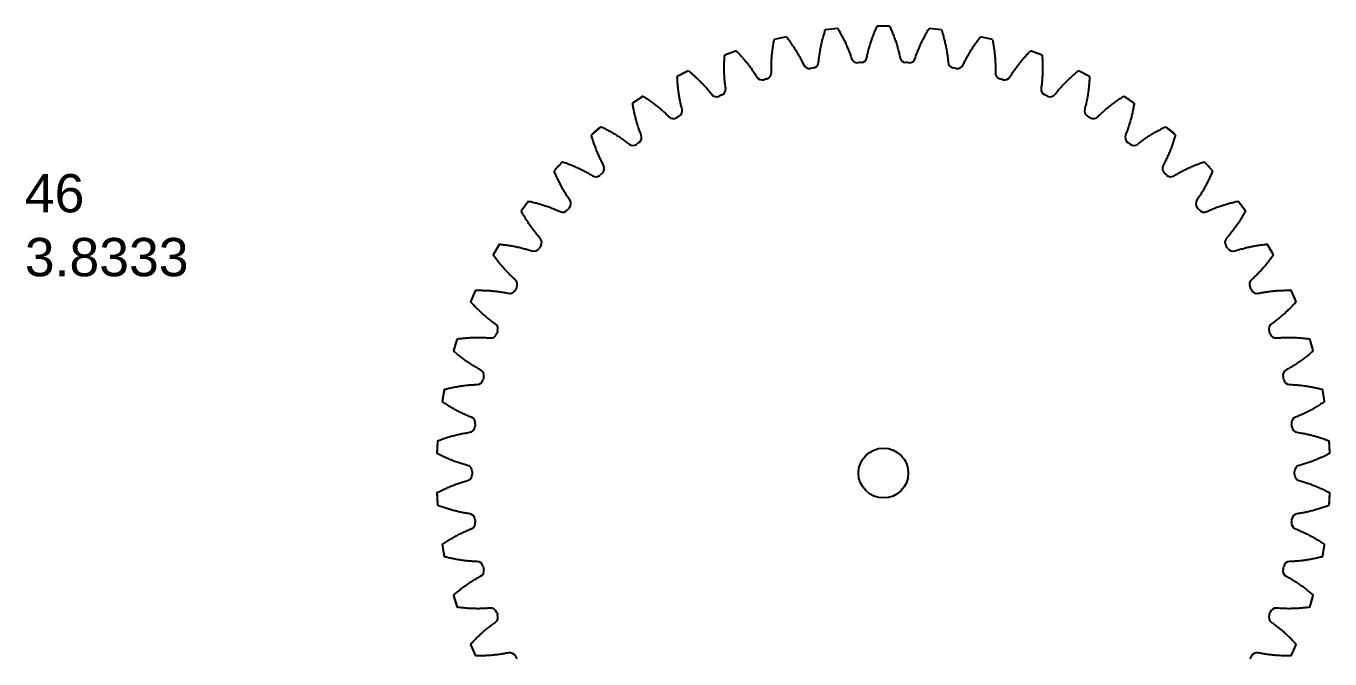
# Model space of a CAD drawing. Header units: inches. Extents: x 0.9 to 97.5, y -1.2 to 16.7.
# Drawn here: x 39.93 to 46.74, y 2.34 to 5.64 of the extents above; entities that cross this region are included whole.
import ezdxf

# ---------------------------------------------------------------- set-up
doc = ezdxf.new("R2010")
doc.units = ezdxf.units.IN
doc.header["$MEASUREMENT"] = 0
doc.styles.get("Standard").update_dxf_attribs({"font": 'arial.ttf'})

msp = doc.modelspace()

# ---------------------------------------------------------------- linework, layer by layer
at = {"color": 7, "linetype": 'Continuous'}
for p, q in [((43.901, 5.5834), (43.8378, 5.5684)), ((44.1689, 5.6268), (44.1043, 5.6192)), ((44.7106, 5.6192), (44.646, 5.6268)), ((44.9771, 5.5684), (44.9139, 5.5834)), ((43.64, 5.5092), (43.579, 5.487)), ((45.236, 5.487), (45.1749, 5.5092)), ((43.3894, 5.4052), (43.3313, 5.376)), ((45.4836, 5.376), (45.4255, 5.4052)), ((43.1526, 5.2728), (43.0983, 5.2371)), ((45.7167, 5.2371), (45.6624, 5.2728)), ((42.9327, 5.1138), (42.8829, 5.0721)), ((45.9321, 5.0721), (45.8823, 5.1138)), ((42.7327, 4.9304), (42.6881, 4.8831)), ((46.1268, 4.8831), (46.0822, 4.9304)), ((42.5554, 4.725), (42.5166, 4.6729)), ((46.2983, 4.6729), (46.2595, 4.725)), ((42.4032, 4.5004), (42.3707, 4.4441)), ((46.4442, 4.4441), (46.4117, 4.5004)), ((42.278, 4.2596), (42.2523, 4.1999)), ((46.5626, 4.1999), (46.5369, 4.2596)), ((42.1817, 4.006), (42.1631, 3.9437)), ((46.6519, 3.9437), (46.6332, 4.006)), ((42.1154, 3.7428), (42.1042, 3.6788)), ((46.7108, 3.6788), (46.6995, 3.7428)), ((42.0802, 3.4738), (42.0764, 3.4089)), ((46.7385, 3.4089), (46.7347, 3.4738)), ((42.0764, 3.2025), (42.0802, 3.1376)), ((46.7347, 3.1376), (46.7385, 3.2025)), ((42.1042, 2.9326), (42.1154, 2.8685)), ((46.6995, 2.8685), (46.7108, 2.9326)), ((42.1631, 2.6677), (42.1817, 2.6054)), ((46.6332, 2.6054), (46.6519, 2.6677)), ((42.2523, 2.4114), (42.278, 2.3518)), ((46.5369, 2.3518), (46.5626, 2.4114))]:
    msp.add_line(p, q, dxfattribs=at)
msp.add_circle((44.4075, 3.3057), 0.13)
for centre, radius, start, end in [((44.4075, 3.3057), 2.3333, 102.53535, 104.13132), ((44.4075, 3.3057), 2.3333, 95.86868, 97.46465), ((44.4075, 3.3057), 2.3333, 89.20202, 90.79798), ((44.4075, 3.3057), 2.3333, 82.53535, 84.13132), ((44.4075, 3.3057), 2.3333, 75.86868, 77.46465), ((44.4075, 3.3057), 2.3333, 109.20202, 110.79798), ((44.0372, 5.4525), 0.0325, 279.78662, 355.24732), ((44.2727, 5.48), 0.0325, 198.08602, 273.54672), ((44.4075, 3.3057), 2.146, 93.11995, 93.54672), ((44.2889, 5.481), 0.0325, 273.11995, 348.58065), ((44.526, 5.481), 0.0325, 191.41935, 266.88005), ((44.4075, 3.3057), 2.146, 86.45328, 86.88005), ((44.5422, 5.48), 0.0325, 266.45328, 341.91398), ((44.7778, 5.4525), 0.0325, 184.75268, 260.21338), ((44.4075, 3.3057), 2.3333, 69.20202, 70.79798), ((44.4075, 3.3057), 2.3333, 115.86868, 117.46465), ((43.7904, 5.395), 0.0325, 286.45328, 1.91398), ((44.0212, 5.4497), 0.0325, 204.75268, 280.21338), ((44.4075, 3.3057), 2.146, 99.78662, 100.21338), ((44.4075, 3.3057), 2.146, 79.78662, 80.21338), ((44.7937, 5.4497), 0.0325, 259.78662, 335.24732), ((45.0245, 5.395), 0.0325, 178.08602, 253.54672), ((44.4075, 3.3057), 2.3333, 62.53535, 64.13132), ((43.5521, 5.3092), 0.0325, 293.11995, 8.58065), ((43.7749, 5.3903), 0.0325, 211.41935, 286.88005), ((44.4075, 3.3057), 2.146, 106.45328, 106.88005), ((44.4075, 3.3057), 2.146, 73.11995, 73.54672), ((45.04, 5.3903), 0.0325, 253.11995, 328.58065), ((45.2629, 5.3092), 0.0325, 171.41935, 246.88005), ((44.4075, 3.3057), 2.3333, 122.53535, 124.13132), ((43.5372, 5.3028), 0.0325, 218.08602, 293.54672), ((44.4075, 3.3057), 2.146, 113.11995, 113.54672), ((44.4075, 3.3057), 2.146, 66.45328, 66.88005), ((45.2778, 5.3028), 0.0325, 246.45328, 321.91398), ((44.4075, 3.3057), 2.3333, 55.86868, 57.46465), ((43.3252, 5.1964), 0.0325, 299.78662, 15.24732), ((45.4897, 5.1964), 0.0325, 164.75268, 240.21338), ((44.4075, 3.3057), 2.3333, 129.20202, 130.79798), ((43.3112, 5.1883), 0.0325, 224.75268, 300.21338), ((44.4075, 3.3057), 2.146, 119.78662, 120.21338), ((44.4075, 3.3057), 2.146, 59.78662, 60.21338), ((45.5037, 5.1883), 0.0325, 239.78662, 315.24732), ((44.4075, 3.3057), 2.3333, 49.20202, 50.79798), ((43.1131, 5.0579), 0.0325, 306.45328, 21.91398), ((45.7019, 5.0579), 0.0325, 158.08602, 233.54672), ((43.1001, 5.0483), 0.0325, 231.41935, 306.88005), ((44.4075, 3.3057), 2.146, 126.45328, 126.88005), ((44.4075, 3.3057), 2.146, 53.11995, 53.54672), ((45.7149, 5.0483), 0.0325, 233.11995, 308.58065), ((44.4075, 3.3057), 2.3333, 135.86868, 137.46465), ((42.9184, 4.8958), 0.0325, 313.11995, 28.58065), ((45.8965, 4.8958), 0.0325, 151.41935, 226.88005), ((44.4075, 3.3057), 2.3333, 42.53535, 44.13132), ((42.9066, 4.8847), 0.0325, 238.08602, 313.54672), ((44.4075, 3.3057), 2.146, 133.11995, 133.54672), ((44.4075, 3.3057), 2.146, 46.45328, 46.88005), ((45.9083, 4.8847), 0.0325, 226.45328, 301.91398), ((44.4075, 3.3057), 2.3333, 142.53535, 144.13132), ((42.7439, 4.7122), 0.0325, 319.78662, 35.24732), ((46.0711, 4.7122), 0.0325, 144.75268, 220.21338), ((44.4075, 3.3057), 2.3333, 35.86868, 37.46465), ((42.7334, 4.6998), 0.0325, 244.75268, 320.21338), ((44.4075, 3.3057), 2.146, 139.78662, 140.21338), ((44.4075, 3.3057), 2.146, 39.78662, 40.21338), ((46.0815, 4.6998), 0.0325, 219.78662, 295.24732), ((44.4075, 3.3057), 2.3333, 149.20202, 150.79798), ((42.5918, 4.5096), 0.0325, 326.45328, 41.91398), ((46.2231, 4.5096), 0.0325, 138.08602, 213.54672), ((44.4075, 3.3057), 2.3333, 29.20202, 30.79798), ((42.5829, 4.496), 0.0325, 251.41935, 326.88005), ((44.4075, 3.3057), 2.146, 146.45328, 146.88005), ((44.4075, 3.3057), 2.146, 33.11995, 33.54672), ((46.232, 4.496), 0.0325, 213.11995, 288.58065), ((42.4643, 4.2906), 0.0325, 333.11995, 48.58065), ((46.3506, 4.2906), 0.0325, 131.41935, 206.88005), ((44.4075, 3.3057), 2.3333, 155.86868, 157.46465), ((42.4571, 4.2761), 0.0325, 258.08602, 333.54672), ((44.4075, 3.3057), 2.146, 153.11995, 153.54672), ((44.4075, 3.3057), 2.146, 26.45328, 26.88005), ((46.3579, 4.2761), 0.0325, 206.45328, 281.91398), ((44.4075, 3.3057), 2.3333, 22.53535, 24.13132), ((42.3631, 4.0584), 0.0325, 339.78662, 55.24732), ((46.4518, 4.0584), 0.0325, 124.75268, 200.21338), ((42.3576, 4.0432), 0.0325, 264.75268, 340.21338), ((44.4075, 3.3057), 2.146, 159.78662, 160.21338), ((44.4075, 3.3057), 2.146, 19.78662, 20.21338), ((46.4573, 4.0432), 0.0325, 199.78662, 275.24732), ((44.4075, 3.3057), 2.3333, 162.53535, 164.13132), ((44.4075, 3.3057), 2.3333, 15.86868, 17.46465), ((42.2896, 3.816), 0.0325, 346.45328, 61.91398), ((46.5254, 3.816), 0.0325, 118.08602, 193.54672), ((42.2858, 3.8002), 0.0325, 271.41935, 346.88005), ((44.4075, 3.3057), 2.146, 166.45328, 166.88005), ((44.4075, 3.3057), 2.146, 13.11995, 13.54672), ((46.5291, 3.8002), 0.0325, 193.11995, 268.58065), ((44.4075, 3.3057), 2.3333, 169.20202, 170.79798), ((44.4075, 3.3057), 2.3333, 9.20202, 10.79798), ((42.2428, 3.5505), 0.0325, 278.08602, 353.54672), ((42.2447, 3.5667), 0.0325, 353.11995, 68.58065), ((44.4075, 3.3057), 2.146, 173.11995, 173.54672), ((46.5703, 3.5667), 0.0325, 111.41935, 186.88005), ((44.4075, 3.3057), 2.146, 6.45328, 6.88005), ((46.5722, 3.5505), 0.0325, 186.45328, 261.91398), ((44.4075, 3.3057), 2.3333, 175.86868, 177.46465), ((44.4075, 3.3057), 2.3333, 2.53535, 4.13132), ((42.229, 3.3138), 0.0325, 359.78662, 75.24732), ((46.5859, 3.3138), 0.0325, 104.75268, 180.21338), ((42.229, 3.2976), 0.0325, 284.75268, 0.21338), ((44.4075, 3.3057), 2.146, 179.78662, 180.21338), ((44.4075, 3.3057), 2.146, 359.78662, 0.21338), ((46.5859, 3.2976), 0.0325, 179.78662, 255.24732), ((44.4075, 3.3057), 2.3333, 182.53535, 184.13132), ((44.4075, 3.3057), 2.3333, 355.86868, 357.46465), ((42.2428, 3.0608), 0.0325, 6.45328, 81.91398), ((44.4075, 3.3057), 2.146, 186.45328, 186.88005), ((44.4075, 3.3057), 2.146, 353.11995, 353.54672), ((46.5722, 3.0608), 0.0325, 98.08602, 173.54672), ((42.2447, 3.0447), 0.0325, 291.41935, 6.88005), ((46.5703, 3.0447), 0.0325, 173.11995, 248.58065), ((44.4075, 3.3057), 2.3333, 189.20202, 190.79798), ((44.4075, 3.3057), 2.3333, 349.20202, 350.79798), ((42.2858, 2.8112), 0.0325, 13.11995, 88.58065), ((42.2896, 2.7954), 0.0325, 298.08602, 13.54672), ((44.4075, 3.3057), 2.146, 193.11995, 193.54672), ((46.5254, 2.7954), 0.0325, 166.45328, 241.91398), ((44.4075, 3.3057), 2.146, 346.45328, 346.88005), ((46.5291, 2.8112), 0.0325, 91.41935, 166.88005), ((44.4075, 3.3057), 2.3333, 195.86868, 197.46465), ((44.4075, 3.3057), 2.3333, 342.53535, 344.13132), ((42.3576, 2.5682), 0.0325, 19.78662, 95.24732), ((46.4573, 2.5682), 0.0325, 84.75268, 160.21338), ((42.3631, 2.553), 0.0325, 304.75268, 20.21338), ((44.4075, 3.3057), 2.146, 199.78662, 200.21338), ((46.4518, 2.553), 0.0325, 159.78662, 235.24732), ((44.4075, 3.3057), 2.146, 339.78662, 340.21338), ((44.4075, 3.3057), 2.3333, 202.53535, 204.13132), ((44.4075, 3.3057), 2.3333, 335.86868, 337.46465), ((42.4571, 2.3352), 0.0325, 26.45328, 101.91398), ((44.4075, 3.3057), 2.146, 206.45328, 206.88005), ((44.4075, 3.3057), 2.146, 333.11995, 333.54672), ((46.3579, 2.3352), 0.0325, 78.08602, 153.54672)]:
    msp.add_arc(centre, radius, start, end, dxfattribs=at)
for points, start_tangent, end_tangent in [([(43.901, 5.5834), (43.9148, 5.5651)], (0.00697, -0.009078), (0.006767, -0.009231)), ([(44.0696, 5.4498), (44.0707, 5.4618), (44.0734, 5.4847), (44.0768, 5.5075), (44.081, 5.5302), (44.0859, 5.5527), (44.0915, 5.575), (44.0977, 5.5973)], (0.006233, 0.074975), (0.021045, 0.072231)), ([(44.0977, 5.5973), (44.1043, 5.6192)], (0.003201, 0.010988), (0.003444, 0.010914)), ([(44.1689, 5.6268), (44.1804, 5.607)], (0.005869, -0.009826), (0.005649, -0.009954)), ([(44.1804, 5.607), (44.1916, 5.5867), (44.2022, 5.5663), (44.2122, 5.5455), (44.2214, 5.5244), (44.23, 5.503), (44.2379, 5.4814), (44.2418, 5.4699)], (0.037135, -0.065431), (0.023356, -0.071516)), ([(44.3208, 5.4745), (44.3233, 5.4864), (44.3286, 5.5088), (44.3346, 5.531), (44.3414, 5.553), (44.3489, 5.5748), (44.3571, 5.5963), (44.3658, 5.6178)], (0.014895, 0.073744), (0.029288, 0.0693)), ([(44.3658, 5.6178), (44.375, 5.6388)], (0.004455, 0.010542), (0.004688, 0.01044)), ([(44.44, 5.6388), (44.4491, 5.6178)], (0.004688, -0.01044), (0.004455, -0.010542)), ([(44.4491, 5.6178), (44.4579, 5.5963), (44.466, 5.5748), (44.4735, 5.553), (44.4803, 5.531), (44.4863, 5.5088), (44.4917, 5.4864), (44.4942, 5.4745)], (0.029288, -0.0693), (0.014895, -0.073744)), ([(44.5731, 5.4699), (44.577, 5.4814), (44.5849, 5.503), (44.5935, 5.5244), (44.6028, 5.5455), (44.6127, 5.5663), (44.6233, 5.5867), (44.6345, 5.607)], (0.023356, 0.071516), (0.037135, 0.065431)), ([(44.6345, 5.607), (44.646, 5.6268)], (0.005649, 0.009954), (0.005869, 0.009826)), ([(44.7106, 5.6192), (44.7172, 5.5973)], (0.003444, -0.010914), (0.003201, -0.010988)), ([(44.7172, 5.5973), (44.7235, 5.575), (44.729, 5.5527), (44.734, 5.5302), (44.7381, 5.5075), (44.7416, 5.4847), (44.7443, 5.4618), (44.7454, 5.4498)], (0.021045, -0.072231), (0.006233, -0.074975)), ([(44.9002, 5.5651), (44.9139, 5.5834)], (0.006767, 0.009231), (0.00697, 0.009078)), ([(43.8229, 5.3961), (43.8226, 5.4082), (43.8227, 5.4312), (43.8234, 5.4542), (43.8249, 5.4772), (43.8272, 5.5001), (43.8302, 5.523), (43.8337, 5.5459)], (-0.002513, 0.075191), (0.012517, 0.074186)), ([(43.8337, 5.5459), (43.8378, 5.5684)], (0.001904, 0.011286), (0.002154, 0.01124)), ([(43.9148, 5.5651), (43.9283, 5.5462), (43.9411, 5.5271), (43.9535, 5.5077), (43.9651, 5.4878), (43.9761, 5.4676), (43.9865, 5.447), (43.9917, 5.4361)], (0.04448, -0.060677), (0.0315, -0.068321)), ([(44.8233, 5.4361), (44.8284, 5.447), (44.8388, 5.4676), (44.8498, 5.4878), (44.8615, 5.5077), (44.8738, 5.5271), (44.8867, 5.5462), (44.9002, 5.5651)], (0.0315, 0.068321), (0.04448, 0.060677)), ([(44.9771, 5.5684), (44.9812, 5.5459)], (0.002154, -0.01124), (0.001904, -0.011286)), ([(44.9812, 5.5459), (44.9848, 5.523), (44.9877, 5.5001), (44.99, 5.4772), (44.9915, 5.4542), (44.9923, 5.4312), (44.9923, 5.4082), (44.992, 5.3961)], (0.012517, -0.074186), (-0.002513, -0.075191)), ([(43.5842, 5.3141), (43.5825, 5.3261), (43.5798, 5.3489), (43.5779, 5.3719), (43.5768, 5.3949), (43.5764, 5.4179), (43.5766, 5.441), (43.5775, 5.4641)], (-0.011225, 0.074391), (0.00382, 0.075138)), ([(43.5775, 5.4641), (43.579, 5.487)], (0.000581, 0.01143), (0.000835, 0.011414)), ([(43.64, 5.5092), (43.6558, 5.4926)], (0.007976, -0.008207), (0.007792, -0.008383)), ([(43.6558, 5.4926), (43.6714, 5.4754), (43.6864, 5.458), (43.7009, 5.4401), (43.7148, 5.4217), (43.7281, 5.4029), (43.7407, 5.3836), (43.7472, 5.3734)], (0.051224, -0.055103), (0.039219, -0.064202)), ([(45.0678, 5.3734), (45.0742, 5.3836), (45.0868, 5.4029), (45.1001, 5.4217), (45.114, 5.4401), (45.1285, 5.458), (45.1435, 5.4754), (45.1591, 5.4926)], (0.039219, 0.064202), (0.051224, 0.055103)), ([(45.1591, 5.4926), (45.1749, 5.5092)], (0.007792, 0.008383), (0.007976, 0.008207)), ([(45.2374, 5.4641), (45.2383, 5.441), (45.2386, 5.4179), (45.2381, 5.3949), (45.237, 5.3719), (45.2351, 5.3489), (45.2324, 5.3261), (45.2307, 5.3141)], (0.00382, -0.075138), (-0.011225, -0.074391)), ([(45.236, 5.487), (45.2374, 5.4641)], (0.000835, -0.011414), (0.000581, -0.01143)), ([(43.3894, 5.4052), (43.407, 5.3906)], (0.008875, -0.007226), (0.008713, -0.007421)), ([(43.407, 5.3906), (43.4245, 5.3753), (43.4414, 5.3597), (43.4579, 5.3436), (43.4738, 5.327), (43.4892, 5.3098), (43.504, 5.2922), (43.5116, 5.2827)], (0.057274, -0.048784), (0.046407, -0.059215)), ([(45.3033, 5.2827), (45.3109, 5.2922), (45.3257, 5.3098), (45.3411, 5.327), (45.357, 5.3436), (45.3735, 5.3597), (45.3905, 5.3753), (45.4079, 5.3906)], (0.046407, 0.059215), (0.057274, 0.048784)), ([(45.4079, 5.3906), (45.4255, 5.4052)], (0.008713, 0.007421), (0.008875, 0.007226)), ([(43.3326, 5.3532), (43.3313, 5.376)], (-0.00075, 0.011421), (-0.000496, 0.011434)), ([(43.3566, 5.2049), (43.3535, 5.2166), (43.3482, 5.239), (43.3437, 5.2616), (43.3399, 5.2843), (43.3368, 5.3072), (43.3344, 5.3301), (43.3326, 5.3532)], (-0.019785, 0.072585), (-0.004929, 0.075073)), ([(45.4824, 5.3532), (45.4806, 5.3301), (45.4782, 5.3072), (45.4751, 5.2843), (45.4713, 5.2616), (45.4667, 5.239), (45.4614, 5.2166), (45.4583, 5.2049)], (-0.004929, -0.075073), (-0.019785, -0.072585)), ([(45.4836, 5.376), (45.4824, 5.3532)], (-0.000496, -0.011434), (-0.00075, -0.011421)), ([(43.1526, 5.2728), (43.1717, 5.2603)], (0.009654, -0.006147), (0.009516, -0.00636)), ([(43.1717, 5.2603), (43.1908, 5.2472), (43.2095, 5.2337), (43.2277, 5.2196), (43.2455, 5.2049), (43.2627, 5.1897), (43.2795, 5.1739), (43.2881, 5.1654)], (0.062551, -0.041805), (0.052968, -0.053427)), ([(45.5268, 5.1654), (45.5354, 5.1739), (45.5522, 5.1897), (45.5695, 5.2049), (45.5872, 5.2196), (45.6054, 5.2337), (45.6241, 5.2472), (45.6432, 5.2603)], (0.052968, 0.053427), (0.062551, 0.041805)), ([(45.6432, 5.2603), (45.6624, 5.2728)], (0.009516, 0.00636), (0.009654, 0.006147)), ([(43.1021, 5.2146), (43.0983, 5.2371)], (-0.002071, 0.011256), (-0.00182, 0.011299)), ([(43.1432, 5.0701), (43.1388, 5.0813), (43.131, 5.103), (43.1238, 5.1249), (43.1174, 5.147), (43.1116, 5.1693), (43.1066, 5.1918), (43.1021, 5.2146)], (-0.028078, 0.069797), (-0.013611, 0.073993)), ([(45.7128, 5.2146), (45.7083, 5.1918), (45.7033, 5.1693), (45.6976, 5.147), (45.6911, 5.1249), (45.684, 5.103), (45.6761, 5.0813), (45.6717, 5.0701)], (-0.013611, -0.073993), (-0.028078, -0.069797)), ([(45.7167, 5.2371), (45.7128, 5.2146)], (-0.00182, -0.011299), (-0.002071, -0.011256)), ([(42.9327, 5.1138), (42.9532, 5.1036)], (0.010302, -0.004984), (0.01019, -0.005212)), ([(45.8618, 5.1036), (45.8823, 5.1138)], (0.01019, 0.005212), (0.010302, 0.004984)), ([(42.8894, 5.0501), (42.8829, 5.0721)], (-0.003363, 0.01094), (-0.00312, 0.011011)), ([(42.9469, 4.9114), (42.9413, 4.9221), (42.9309, 4.9426), (42.9213, 4.9636), (42.9123, 4.9848), (42.9041, 5.0063), (42.8964, 5.028), (42.8894, 5.0501)], (-0.035991, 0.066066), (-0.022109, 0.071913)), ([(42.9532, 5.1036), (42.9737, 5.0928), (42.9938, 5.0816), (43.0135, 5.0697), (43.0328, 5.0572), (43.0518, 5.044), (43.0703, 5.0303), (43.0798, 5.0229)], (0.066981, -0.034261), (0.058812, -0.046917)), ([(45.7351, 5.0229), (45.7447, 5.0303), (45.7632, 5.044), (45.7821, 5.0572), (45.8014, 5.0697), (45.8212, 5.0816), (45.8413, 5.0928), (45.8618, 5.1036)], (0.058812, 0.046917), (0.066981, 0.034261)), ([(45.9256, 5.0501), (45.9185, 5.028), (45.9109, 5.0063), (45.9026, 4.9848), (45.8936, 4.9636), (45.884, 4.9426), (45.8737, 4.9221), (45.868, 4.9114)], (-0.022109, -0.071913), (-0.035991, -0.066066)), ([(45.9321, 5.0721), (45.9256, 5.0501)], (-0.00312, -0.011011), (-0.003363, -0.01094)), ([(42.7327, 4.9304), (42.7543, 4.9227)], (0.010811, -0.003755), (0.010726, -0.003994)), ([(42.7543, 4.9227), (42.7759, 4.9143), (42.7972, 4.9054), (42.8181, 4.8959), (42.8388, 4.8858), (42.8591, 4.8749), (42.8791, 4.8634), (42.8894, 4.8571)], (0.070505, -0.026253), (0.063861, -0.039772)), ([(45.9255, 4.8571), (45.9358, 4.8634), (45.9558, 4.8749), (45.9761, 4.8858), (45.9968, 4.8959), (46.0178, 4.9054), (46.039, 4.9143), (46.0607, 4.9227)], (0.063861, 0.039772), (0.070505, 0.026253)), ([(46.0607, 4.9227), (46.0822, 4.9304)], (0.010726, 0.003994), (0.010811, 0.003755)), ([(42.6971, 4.8621), (42.6881, 4.8831)], (-0.004611, 0.010475), (-0.004377, 0.010575)), ([(42.7704, 4.731), (42.7635, 4.7409), (42.7509, 4.7602), (42.7389, 4.7798), (42.7275, 4.7999), (42.7168, 4.8203), (42.7067, 4.841), (42.6971, 4.8621)], (-0.043418, 0.061441), (-0.030308, 0.06886)), ([(46.1178, 4.8621), (46.1082, 4.841), (46.0981, 4.8203), (46.0874, 4.7999), (46.0761, 4.7798), (46.0641, 4.7602), (46.0514, 4.7409), (46.0445, 4.731)], (-0.030308, -0.06886), (-0.043418, -0.061441)), ([(46.1268, 4.8831), (46.1178, 4.8621)], (-0.004377, -0.010575), (-0.004611, -0.010475)), ([(42.5554, 4.725), (42.5777, 4.7198)], (0.011174, -0.002474), (0.011117, -0.002722)), ([(42.5777, 4.7198), (42.6002, 4.714), (42.6223, 4.7077), (42.6443, 4.7007), (42.666, 4.693), (42.6874, 4.6845), (42.7086, 4.6754), (42.7196, 4.6704)], (0.073077, -0.01789), (0.068047, -0.032089)), ([(46.0954, 4.6704), (46.1064, 4.6754), (46.1275, 4.6845), (46.149, 4.693), (46.1707, 4.7007), (46.1926, 4.7077), (46.2148, 4.714), (46.2372, 4.7198)], (0.068047, 0.032089), (0.073077, 0.01789)), ([(46.2372, 4.7198), (46.2595, 4.725)], (0.011117, 0.002722), (0.011174, 0.002474)), ([(42.528, 4.653), (42.5166, 4.6729)], (-0.005796, 0.009869), (-0.005575, 0.009995)), ([(42.616, 4.5313), (42.608, 4.5404), (42.5932, 4.558), (42.579, 4.5761), (42.5654, 4.5947), (42.5524, 4.6137), (42.54, 4.6331), (42.528, 4.653)], (-0.050257, 0.055985), (-0.038097, 0.064876)), ([(46.2869, 4.653), (46.275, 4.6331), (46.2625, 4.6137), (46.2495, 4.5947), (46.2359, 4.5761), (46.2217, 4.558), (46.2069, 4.5404), (46.1989, 4.5313)], (-0.038097, -0.064876), (-0.050257, -0.055985)), ([(46.2983, 4.6729), (46.2869, 4.653)], (-0.005575, -0.009995), (-0.005796, -0.009869)), ([(42.4032, 4.5004), (42.4259, 4.4978)], (0.011386, -0.00116), (0.011358, -0.001413)), ([(42.4259, 4.4978), (42.4489, 4.4947), (42.4716, 4.491), (42.4942, 4.4865), (42.5167, 4.4814), (42.539, 4.4755), (42.561, 4.4689), (42.5726, 4.4652)], (0.074659, -0.009286), (0.071312, -0.023972)), ([(46.2424, 4.4652), (46.2539, 4.4689), (46.276, 4.4755), (46.2982, 4.4814), (46.3207, 4.4865), (46.3433, 4.491), (46.366, 4.4947), (46.389, 4.4978)], (0.071312, 0.023972), (0.074659, 0.009286)), ([(46.389, 4.4978), (46.4117, 4.5004)], (0.011358, 0.001413), (0.011386, 0.00116)), ([(42.3843, 4.4257), (42.3707, 4.4441)], (-0.006902, 0.00913), (-0.006698, 0.00928)), ([(42.4858, 4.315), (42.4769, 4.3231), (42.4601, 4.3389), (42.4439, 4.3553), (42.4282, 4.3722), (42.4131, 4.3895), (42.3985, 4.4074), (42.3843, 4.4257)], (-0.056417, 0.049772), (-0.045371, 0.060014)), ([(46.4306, 4.4257), (46.4164, 4.4074), (46.4018, 4.3895), (46.3867, 4.3722), (46.371, 4.3553), (46.3548, 4.3389), (46.3381, 4.3231), (46.3291, 4.315)], (-0.045371, -0.060014), (-0.056417, -0.049772)), ([(46.4442, 4.4441), (46.4306, 4.4257)], (-0.006698, -0.00928), (-0.006902, -0.00913)), ([(42.278, 4.2596), (42.3009, 4.2597)], (0.011443, 0.00017), (0.011445, -0.000085)), ([(42.3009, 4.2597), (42.3241, 4.2593), (42.3471, 4.2582), (42.3701, 4.2564), (42.393, 4.2539), (42.4158, 4.2507), (42.4385, 4.2467), (42.4503, 4.2443)], (0.075233, -0.000555), (0.073613, -0.015531)), ([(46.3646, 4.2443), (46.3764, 4.2467), (46.3991, 4.2507), (46.4219, 4.2539), (46.4448, 4.2564), (46.4678, 4.2582), (46.4908, 4.2593), (46.514, 4.2597)], (0.073613, 0.015531), (0.075233, 0.000555)), ([(46.514, 4.2597), (46.5369, 4.2596)], (0.011445, 0.000085), (0.011443, -0.00017)), ([(42.2679, 4.1832), (42.2523, 4.1999)], (-0.007915, 0.008267), (-0.00773, 0.00844)), ([(42.3817, 4.0851), (42.3718, 4.0921), (42.3533, 4.1059), (42.3353, 4.1202), (42.3178, 4.1352), (42.3007, 4.1507), (42.2842, 4.1667), (42.2679, 4.1832)], (-0.061813, 0.042886), (-0.052032, 0.054341)), ([(46.547, 4.1832), (46.5308, 4.1667), (46.5142, 4.1507), (46.4972, 4.1352), (46.4796, 4.1202), (46.4616, 4.1059), (46.4431, 4.0921), (46.4333, 4.0851)], (-0.052032, -0.054341), (-0.061813, -0.042886)), ([(46.5626, 4.1999), (46.547, 4.1832)], (-0.00773, -0.00844), (-0.007915, -0.008267)), ([(42.1817, 4.006), (42.2044, 4.0087)], (0.011346, 0.001497), (0.011377, 0.001245)), ([(42.2044, 4.0087), (42.2275, 4.0109), (42.2505, 4.0126), (42.2735, 4.0135), (42.2965, 4.0137), (42.3196, 4.0131), (42.3426, 4.0118), (42.3546, 4.0108)], (0.074788, 0.008182), (0.074918, -0.00688)), ([(46.4603, 4.0108), (46.4724, 4.0118), (46.4954, 4.0131), (46.5184, 4.0137), (46.5414, 4.0135), (46.5645, 4.0126), (46.5874, 4.0109), (46.6105, 4.0087)], (0.074918, 0.00688), (0.074788, -0.008182)), ([(46.6105, 4.0087), (46.6332, 4.006)], (0.011377, -0.001245), (0.011346, -0.001497)), ([(42.1805, 3.9289), (42.1631, 3.9437)], (-0.008822, 0.007292), (-0.008657, 0.007486)), ([(42.3049, 3.8446), (42.2943, 3.8505), (42.2743, 3.862), (42.2548, 3.8742), (42.2356, 3.887), (42.2169, 3.9004), (42.1986, 3.9144), (42.1805, 3.9289)], (-0.066374, 0.03542), (-0.057989, 0.047933)), ([(46.6344, 3.9289), (46.6164, 3.9144), (46.598, 3.9004), (46.5793, 3.887), (46.5602, 3.8742), (46.5406, 3.862), (46.5207, 3.8505), (46.5101, 3.8446)], (-0.057989, -0.047933), (-0.066374, -0.03542)), ([(46.6519, 3.9437), (46.6344, 3.9289)], (-0.008657, -0.007486), (-0.008822, -0.007292)), ([(42.1154, 3.7428), (42.1377, 3.7482)], (0.011096, 0.002804), (0.011156, 0.002557)), ([(42.1377, 3.7482), (42.1604, 3.7531), (42.183, 3.7574), (42.2057, 3.761), (42.2286, 3.7638), (42.2515, 3.7659), (42.2745, 3.7673), (42.2866, 3.7677)], (0.073333, 0.016809), (0.07521, 0.001864)), ([(46.5283, 3.7677), (46.5404, 3.7673), (46.5634, 3.7659), (46.5863, 3.7638), (46.6092, 3.761), (46.6319, 3.7574), (46.6546, 3.7531), (46.6772, 3.7482)], (0.07521, -0.001864), (0.073333, -0.016809)), ([(46.6772, 3.7482), (46.6995, 3.7428)], (0.011156, -0.002557), (0.011096, -0.002804)), ([(42.1232, 3.6662), (42.1042, 3.6788)], (-0.009608, 0.006218), (-0.009468, 0.00643)), ([(46.7108, 3.6788), (46.6917, 3.6662)], (-0.009468, -0.00643), (-0.009608, -0.006218)), ([(42.2565, 3.5969), (42.2453, 3.6014), (42.2242, 3.6106), (42.2033, 3.6204), (42.1828, 3.6309), (42.1627, 3.6421), (42.1429, 3.6538), (42.1232, 3.6662)], (-0.070037, 0.027475), (-0.063161, 0.040877)), ([(46.6917, 3.6662), (46.6721, 3.6538), (46.6523, 3.6421), (46.6321, 3.6309), (46.6116, 3.6204), (46.5908, 3.6106), (46.5696, 3.6014), (46.5584, 3.5969)], (-0.063161, -0.040877), (-0.070037, -0.027475)), ([(42.0802, 3.4738), (42.1017, 3.4817)], (0.010695, 0.004073), (0.010783, 0.003835)), ([(42.1017, 3.4817), (42.1236, 3.4892), (42.1456, 3.4961), (42.1678, 3.5023), (42.1902, 3.5078), (42.2127, 3.5125), (42.2354, 3.5165), (42.2473, 3.5184)], (0.070885, 0.025209), (0.074485, 0.010582)), ([(46.5676, 3.5184), (46.5795, 3.5165), (46.6022, 3.5125), (46.6248, 3.5078), (46.6471, 3.5023), (46.6693, 3.4961), (46.6913, 3.4892), (46.7133, 3.4817)], (0.074485, -0.010582), (0.070885, -0.025209)), ([(46.7133, 3.4817), (46.7347, 3.4738)], (0.010783, -0.003835), (0.010695, -0.004073)), ([(42.0968, 3.3986), (42.0764, 3.4089)], (-0.010265, 0.005061), (-0.01015, 0.005287)), ([(46.7385, 3.4089), (46.7181, 3.3986)], (-0.01015, -0.005287), (-0.010265, -0.005061)), ([(42.2373, 3.3452), (42.2256, 3.3484), (42.2035, 3.355), (42.1817, 3.3624), (42.1601, 3.3704), (42.1388, 3.3792), (42.1177, 3.3886), (42.0968, 3.3986)], (-0.072753, 0.019158), (-0.06748, 0.033268)), ([(46.7181, 3.3986), (46.6972, 3.3886), (46.6761, 3.3792), (46.6548, 3.3704), (46.6332, 3.3624), (46.6114, 3.355), (46.5893, 3.3484), (46.5777, 3.3452)], (-0.06748, -0.033268), (-0.072753, -0.019158)), ([(42.0764, 3.2025), (42.0968, 3.2128)], (0.01015, 0.005287), (0.010265, 0.005061)), ([(42.0968, 3.2128), (42.1177, 3.2228), (42.1388, 3.2322), (42.1601, 3.2409), (42.1817, 3.249), (42.2035, 3.2563), (42.2256, 3.2629), (42.2373, 3.2661)], (0.06748, 0.033268), (0.072753, 0.019158)), ([(46.5777, 3.2661), (46.5893, 3.2629), (46.6114, 3.2563), (46.6332, 3.249), (46.6548, 3.2409), (46.6761, 3.2322), (46.6972, 3.2228), (46.7181, 3.2128)], (0.072753, -0.019158), (0.06748, -0.033268)), ([(46.7181, 3.2128), (46.7385, 3.2025)], (0.010265, -0.005061), (0.01015, -0.005287)), ([(42.1017, 3.1297), (42.0802, 3.1376)], (-0.010783, 0.003835), (-0.010695, 0.004073)), ([(46.7347, 3.1376), (46.7133, 3.1297)], (-0.010695, -0.004073), (-0.010783, -0.003835)), ([(42.2473, 3.093), (42.2354, 3.0948), (42.2127, 3.0989), (42.1902, 3.1036), (42.1678, 3.1091), (42.1456, 3.1153), (42.1236, 3.1222), (42.1017, 3.1297)], (-0.074485, 0.010582), (-0.070885, 0.025209)), ([(46.7133, 3.1297), (46.6913, 3.1222), (46.6693, 3.1153), (46.6471, 3.1091), (46.6248, 3.1036), (46.6022, 3.0989), (46.5795, 3.0948), (46.5676, 3.093)], (-0.070885, -0.025209), (-0.074485, -0.010582)), ([(42.1232, 2.9452), (42.1429, 2.9576), (42.1627, 2.9693), (42.1828, 2.9805), (42.2033, 2.991), (42.2242, 3.0008), (42.2453, 3.0099), (42.2565, 3.0145)], (0.063161, 0.040877), (0.070037, 0.027475)), ([(46.5584, 3.0145), (46.5696, 3.0099), (46.5908, 3.0008), (46.6116, 2.991), (46.6321, 2.9805), (46.6523, 2.9693), (46.6721, 2.9576), (46.6917, 2.9452)], (0.070037, -0.027475), (0.063161, -0.040877)), ([(42.1042, 2.9326), (42.1232, 2.9452)], (0.009468, 0.00643), (0.009608, 0.006218)), ([(46.6917, 2.9452), (46.7108, 2.9326)], (0.009608, -0.006218), (0.009468, -0.00643)), ([(42.1377, 2.8632), (42.1154, 2.8685)], (-0.011156, 0.002557), (-0.011096, 0.002804)), ([(42.2866, 2.8437), (42.2745, 2.8441), (42.2515, 2.8455), (42.2286, 2.8476), (42.2057, 2.8504), (42.183, 2.854), (42.1604, 2.8583), (42.1377, 2.8632)], (-0.07521, 0.001864), (-0.073333, 0.016809)), ([(46.6772, 2.8632), (46.6546, 2.8583), (46.6319, 2.854), (46.6092, 2.8504), (46.5863, 2.8476), (46.5634, 2.8455), (46.5404, 2.8441), (46.5283, 2.8437)], (-0.073333, -0.016809), (-0.07521, -0.001864)), ([(46.6995, 2.8685), (46.6772, 2.8632)], (-0.011096, -0.002804), (-0.011156, -0.002557)), ([(42.1805, 2.6825), (42.1986, 2.697), (42.2169, 2.711), (42.2356, 2.7244), (42.2548, 2.7372), (42.2743, 2.7494), (42.2943, 2.7609), (42.3049, 2.7667)], (0.057989, 0.047933), (0.066374, 0.03542)), ([(46.5101, 2.7667), (46.5207, 2.7609), (46.5406, 2.7494), (46.5602, 2.7372), (46.5793, 2.7244), (46.598, 2.711), (46.6164, 2.697), (46.6344, 2.6825)], (0.066374, -0.03542), (0.057989, -0.047933)), ([(42.1631, 2.6677), (42.1805, 2.6825)], (0.008657, 0.007486), (0.008822, 0.007292)), ([(46.6344, 2.6825), (46.6519, 2.6677)], (0.008822, -0.007292), (0.008657, -0.007486)), ([(42.2044, 2.6027), (42.1817, 2.6054)], (-0.011377, 0.001245), (-0.011346, 0.001497)), ([(42.3546, 2.6006), (42.3426, 2.5996), (42.3196, 2.5983), (42.2965, 2.5977), (42.2735, 2.5979), (42.2505, 2.5988), (42.2275, 2.6004), (42.2044, 2.6027)], (-0.074918, -0.00688), (-0.074788, 0.008182)), ([(46.6105, 2.6027), (46.5874, 2.6004), (46.5645, 2.5988), (46.5414, 2.5979), (46.5184, 2.5977), (46.4954, 2.5983), (46.4724, 2.5996), (46.4603, 2.6006)], (-0.074788, -0.008182), (-0.074918, 0.00688)), ([(46.6332, 2.6054), (46.6105, 2.6027)], (-0.011346, -0.001497), (-0.011377, -0.001245)), ([(42.2679, 2.4281), (42.2842, 2.4447), (42.3007, 2.4607), (42.3178, 2.4762), (42.3353, 2.4911), (42.3533, 2.5055), (42.3718, 2.5193), (42.3817, 2.5263)], (0.052032, 0.054341), (0.061813, 0.042886)), ([(46.4333, 2.5263), (46.4431, 2.5193), (46.4616, 2.5055), (46.4796, 2.4911), (46.4972, 2.4762), (46.5142, 2.4607), (46.5308, 2.4447), (46.547, 2.4281)], (0.061813, -0.042886), (0.052032, -0.054341)), ([(42.2523, 2.4114), (42.2679, 2.4281)], (0.00773, 0.00844), (0.007915, 0.008267)), ([(46.547, 2.4281), (46.5626, 2.4114)], (0.007915, -0.008267), (0.00773, -0.00844)), ([(42.3009, 2.3517), (42.278, 2.3518)], (-0.011445, -0.000085), (-0.011443, 0.00017)), ([(42.4503, 2.367), (42.4385, 2.3647), (42.4158, 2.3607), (42.393, 2.3574), (42.3701, 2.3549), (42.3471, 2.3532), (42.3241, 2.3521), (42.3009, 2.3517)], (-0.073613, -0.015531), (-0.075233, -0.000555)), ([(46.514, 2.3517), (46.4908, 2.3521), (46.4678, 2.3532), (46.4448, 2.3549), (46.4219, 2.3574), (46.3991, 2.3607), (46.3764, 2.3647), (46.3646, 2.367)], (-0.075233, 0.000555), (-0.073613, 0.015531)), ([(46.5369, 2.3518), (46.514, 2.3517)], (-0.011443, -0.00017), (-0.011445, 0.000085))]:
    msp.add_spline(points, degree=3, dxfattribs=dict(at, start_tangent=start_tangent, end_tangent=end_tangent))

# ---------------------------------------------------------------- texts
at = {"insert": (39.9256, 4.8665), "char_height": 0.2, "attachment_point": 1}
msp.add_mtext_dynamic_manual_height_columns('46\\P3.8333', width=2.591876, gutter_width=1, heights=[0], dxfattribs=at)

doc.saveas('drawing.dxf')
